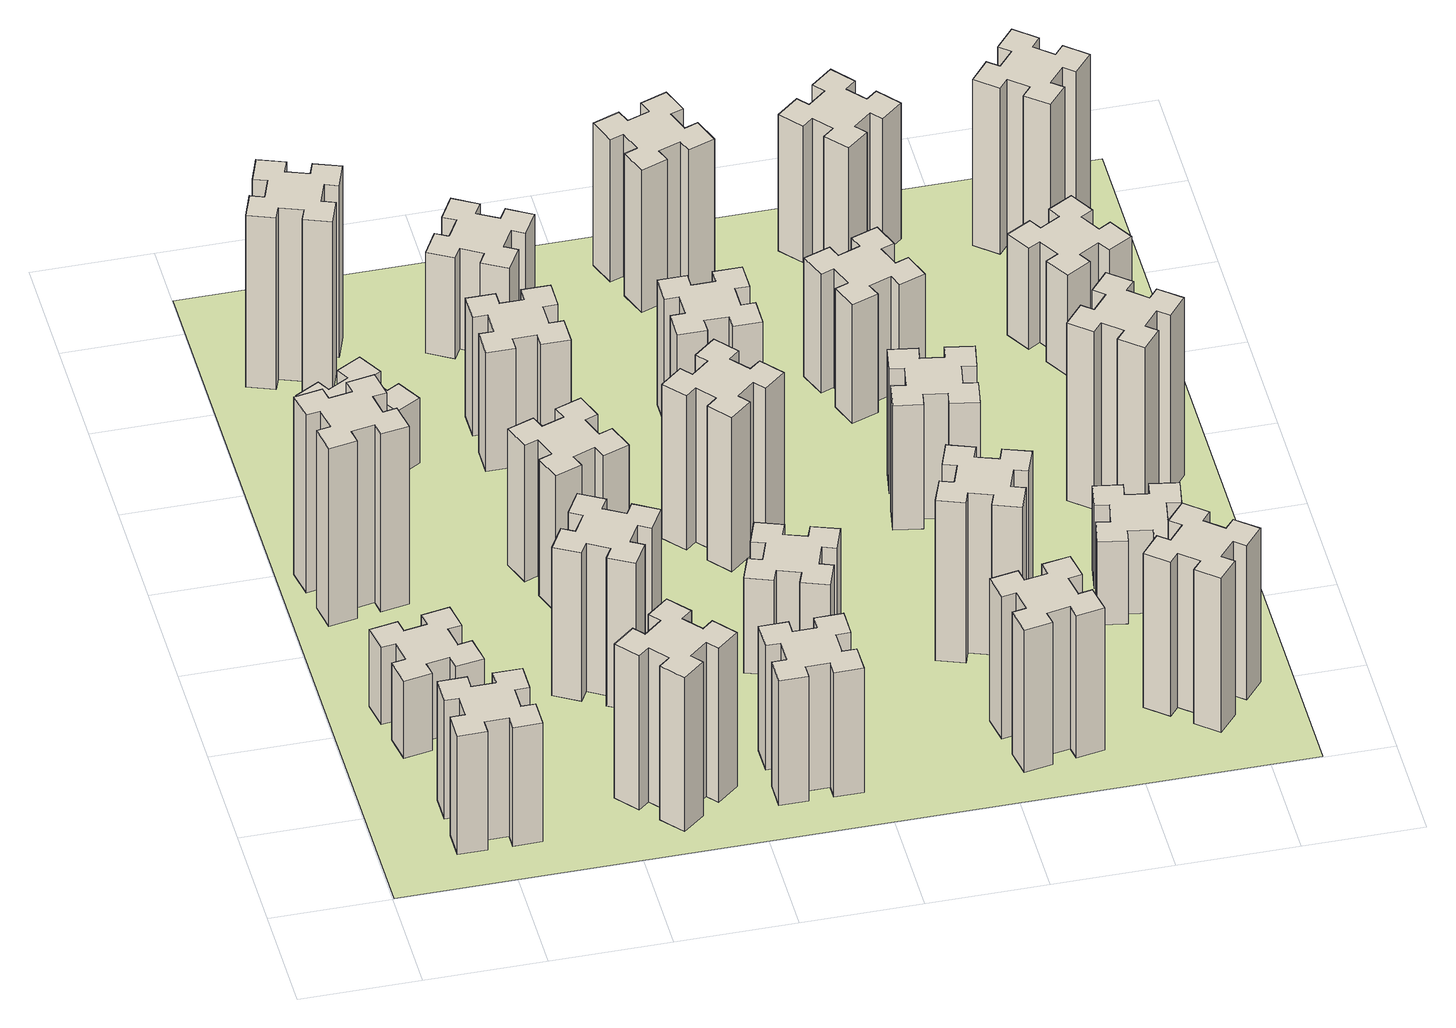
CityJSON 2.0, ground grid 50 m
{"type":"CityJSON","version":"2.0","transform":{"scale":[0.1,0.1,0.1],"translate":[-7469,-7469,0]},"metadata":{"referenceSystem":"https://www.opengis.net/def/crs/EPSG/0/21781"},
"CityObjects":{
"building1":{"type":"Building","attributes":{"class":"1000","function":"1000","usage":"1000","yearOfConstruction":2016,"roofType":"1000","measuredHeight":60,"storeysAboveGround":30,"storeysBelowGround":0},"geometry":[{"type":"Solid","lod":"1","boundaries":[[[[0,1,2,3,4,5,6,7,8,9,10,11,12,13,14,15,16,17,18,19]],[[17,16,20,21]],[[16,15,22,20]],[[15,14,23,22]],[[14,13,24,23]],[[13,12,25,24]],[[12,11,26,25]],[[11,10,27,26]],[[10,9,28,27]],[[9,8,29,28]],[[8,7,30,29]],[[7,6,31,30]],[[6,5,32,31]],[[5,4,33,32]],[[4,3,34,33]],[[3,2,35,34]],[[2,1,36,35]],[[1,0,37,36]],[[0,19,38,37]],[[19,18,39,38]],[[18,17,21,39]],[[24,25,26,27,28,29,30,31,32,33,34,35,36,37,38,39,21,20,22,23]]]]}]},
"building2":{"type":"Building","attributes":{"class":"1000","function":"1000","usage":"1000","yearOfConstruction":2016,"roofType":"1000","measuredHeight":39,"storeysAboveGround":30,"storeysBelowGround":0},"geometry":[{"type":"Solid","lod":"1","boundaries":[[[[40,41,42,43,44,45,46,47,48,49,50,51,52,53,54,55,56,57,58,59]],[[57,56,60,61]],[[56,55,62,60]],[[55,54,63,62]],[[54,53,64,63]],[[53,52,65,64]],[[52,51,66,65]],[[51,50,67,66]],[[50,49,68,67]],[[49,48,69,68]],[[48,47,70,69]],[[47,46,71,70]],[[46,45,72,71]],[[45,44,73,72]],[[44,43,74,73]],[[43,42,75,74]],[[42,41,76,75]],[[41,40,77,76]],[[40,59,78,77]],[[59,58,79,78]],[[58,57,61,79]],[[64,65,66,67,68,69,70,71,72,73,74,75,76,77,78,79,61,60,62,63]]]]}]},
"building3":{"type":"Building","attributes":{"class":"1000","function":"1000","usage":"1000","yearOfConstruction":2016,"roofType":"1000","measuredHeight":90,"storeysAboveGround":30,"storeysBelowGround":0},"geometry":[{"type":"Solid","lod":"1","boundaries":[[[[80,81,82,83,84,85,86,87,88,89,90,91,92,93,94,95,96,97,98,99]],[[97,96,100,101]],[[96,95,102,100]],[[95,94,103,102]],[[94,93,104,103]],[[93,92,105,104]],[[92,91,106,105]],[[91,90,107,106]],[[90,89,108,107]],[[89,88,109,108]],[[88,87,110,109]],[[87,86,111,110]],[[86,85,112,111]],[[85,84,113,112]],[[84,83,114,113]],[[83,82,115,114]],[[82,81,116,115]],[[81,80,117,116]],[[80,99,118,117]],[[99,98,119,118]],[[98,97,101,119]],[[104,105,106,107,108,109,110,111,112,113,114,115,116,117,118,119,101,100,102,103]]]]}]},
"building4":{"type":"Building","attributes":{"class":"1000","function":"1000","usage":"1000","yearOfConstruction":2016,"roofType":"1000","measuredHeight":33,"storeysAboveGround":30,"storeysBelowGround":0},"geometry":[{"type":"Solid","lod":"1","boundaries":[[[[120,121,122,123,124,125,126,127,128,129,130,131,132,133,134,135,136,137,138,139]],[[137,136,140,141]],[[136,135,142,140]],[[135,134,143,142]],[[134,133,144,143]],[[133,132,145,144]],[[132,131,146,145]],[[131,130,147,146]],[[130,129,148,147]],[[129,128,149,148]],[[128,127,150,149]],[[127,126,151,150]],[[126,125,152,151]],[[125,124,153,152]],[[124,123,154,153]],[[123,122,155,154]],[[122,121,156,155]],[[121,120,157,156]],[[120,139,158,157]],[[139,138,159,158]],[[138,137,141,159]],[[144,145,146,147,148,149,150,151,152,153,154,155,156,157,158,159,141,140,142,143]]]]}]},
"building5":{"type":"Building","attributes":{"class":"1000","function":"1000","usage":"1000","yearOfConstruction":2016,"roofType":"1000","measuredHeight":78,"storeysAboveGround":30,"storeysBelowGround":0},"geometry":[{"type":"Solid","lod":"1","boundaries":[[[[160,161,162,163,164,165,166,167,168,169,170,171,172,173,174,175,176,177,178,179]],[[177,176,180,181]],[[176,175,182,180]],[[175,174,183,182]],[[174,173,184,183]],[[173,172,185,184]],[[172,171,186,185]],[[171,170,187,186]],[[170,169,188,187]],[[169,168,189,188]],[[168,167,190,189]],[[167,166,191,190]],[[166,165,192,191]],[[165,164,193,192]],[[164,163,194,193]],[[163,162,195,194]],[[162,161,196,195]],[[161,160,197,196]],[[160,179,198,197]],[[179,178,199,198]],[[178,177,181,199]],[[184,185,186,187,188,189,190,191,192,193,194,195,196,197,198,199,181,180,182,183]]]]}]},
"building6":{"type":"Building","attributes":{"class":"1000","function":"1000","usage":"1000","yearOfConstruction":2016,"roofType":"1000","measuredHeight":87,"storeysAboveGround":30,"storeysBelowGround":0},"geometry":[{"type":"Solid","lod":"1","boundaries":[[[[200,201,202,203,204,205,206,207,208,209,210,211,212,213,214,215,216,217,218,219]],[[217,216,220,221]],[[216,215,222,220]],[[215,214,223,222]],[[214,213,224,223]],[[213,212,225,224]],[[212,211,226,225]],[[211,210,227,226]],[[210,209,228,227]],[[209,208,229,228]],[[208,207,230,229]],[[207,206,231,230]],[[206,205,232,231]],[[205,204,233,232]],[[204,203,234,233]],[[203,202,235,234]],[[202,201,236,235]],[[201,200,237,236]],[[200,219,238,237]],[[219,218,239,238]],[[218,217,221,239]],[[224,225,226,227,228,229,230,231,232,233,234,235,236,237,238,239,221,220,222,223]]]]}]},
"building7":{"type":"Building","attributes":{"class":"1000","function":"1000","usage":"1000","yearOfConstruction":2016,"roofType":"1000","measuredHeight":75,"storeysAboveGround":30,"storeysBelowGround":0},"geometry":[{"type":"Solid","lod":"1","boundaries":[[[[240,241,242,243,244,245,246,247,248,249,250,251,252,253,254,255,256,257,258,259]],[[257,256,260,261]],[[256,255,262,260]],[[255,254,263,262]],[[254,253,264,263]],[[253,252,265,264]],[[252,251,266,265]],[[251,250,267,266]],[[250,249,268,267]],[[249,248,269,268]],[[248,247,270,269]],[[247,246,271,270]],[[246,245,272,271]],[[245,244,273,272]],[[244,243,274,273]],[[243,242,275,274]],[[242,241,276,275]],[[241,240,277,276]],[[240,259,278,277]],[[259,258,279,278]],[[258,257,261,279]],[[264,265,266,267,268,269,270,271,272,273,274,275,276,277,278,279,261,260,262,263]]]]}]},
"building8":{"type":"Building","attributes":{"class":"1000","function":"1000","usage":"1000","yearOfConstruction":2016,"roofType":"1000","measuredHeight":69,"storeysAboveGround":30,"storeysBelowGround":0},"geometry":[{"type":"Solid","lod":"1","boundaries":[[[[280,281,282,283,284,285,286,287,288,289,290,291,292,293,294,295,296,297,298,299]],[[297,296,300,301]],[[296,295,302,300]],[[295,294,303,302]],[[294,293,304,303]],[[293,292,305,304]],[[292,291,306,305]],[[291,290,307,306]],[[290,289,308,307]],[[289,288,309,308]],[[288,287,310,309]],[[287,286,311,310]],[[286,285,312,311]],[[285,284,313,312]],[[284,283,314,313]],[[283,282,315,314]],[[282,281,316,315]],[[281,280,317,316]],[[280,299,318,317]],[[299,298,319,318]],[[298,297,301,319]],[[304,305,306,307,308,309,310,311,312,313,314,315,316,317,318,319,301,300,302,303]]]]}]},
"building9":{"type":"Building","attributes":{"class":"1000","function":"1000","usage":"1000","yearOfConstruction":2016,"roofType":"1000","measuredHeight":63,"storeysAboveGround":30,"storeysBelowGround":0},"geometry":[{"type":"Solid","lod":"1","boundaries":[[[[320,321,322,323,324,325,326,327,328,329,330,331,332,333,334,335,336,337,338,339]],[[337,336,340,341]],[[336,335,342,340]],[[335,334,343,342]],[[334,333,344,343]],[[333,332,345,344]],[[332,331,346,345]],[[331,330,347,346]],[[330,329,348,347]],[[329,328,349,348]],[[328,327,350,349]],[[327,326,351,350]],[[326,325,352,351]],[[325,324,353,352]],[[324,323,354,353]],[[323,322,355,354]],[[322,321,356,355]],[[321,320,357,356]],[[320,339,358,357]],[[339,338,359,358]],[[338,337,341,359]],[[344,345,346,347,348,349,350,351,352,353,354,355,356,357,358,359,341,340,342,343]]]]}]},
"building10":{"type":"Building","attributes":{"class":"1000","function":"1000","usage":"1000","yearOfConstruction":2016,"roofType":"1000","measuredHeight":60,"storeysAboveGround":30,"storeysBelowGround":0},"geometry":[{"type":"Solid","lod":"1","boundaries":[[[[360,361,362,363,364,365,366,367,368,369,370,371,372,373,374,375,376,377,378,379]],[[377,376,380,381]],[[376,375,382,380]],[[375,374,383,382]],[[374,373,384,383]],[[373,372,385,384]],[[372,371,386,385]],[[371,370,387,386]],[[370,369,388,387]],[[369,368,389,388]],[[368,367,390,389]],[[367,366,391,390]],[[366,365,392,391]],[[365,364,393,392]],[[364,363,394,393]],[[363,362,395,394]],[[362,361,396,395]],[[361,360,397,396]],[[360,379,398,397]],[[379,378,399,398]],[[378,377,381,399]],[[384,385,386,387,388,389,390,391,392,393,394,395,396,397,398,399,381,380,382,383]]]]}]},
"building11":{"type":"Building","attributes":{"class":"1000","function":"1000","usage":"1000","yearOfConstruction":2016,"roofType":"1000","measuredHeight":51,"storeysAboveGround":30,"storeysBelowGround":0},"geometry":[{"type":"Solid","lod":"1","boundaries":[[[[400,401,402,403,404,405,406,407,408,409,410,411,412,413,414,415,416,417,418,419]],[[417,416,420,421]],[[416,415,422,420]],[[415,414,423,422]],[[414,413,424,423]],[[413,412,425,424]],[[412,411,426,425]],[[411,410,427,426]],[[410,409,428,427]],[[409,408,429,428]],[[408,407,430,429]],[[407,406,431,430]],[[406,405,432,431]],[[405,404,433,432]],[[404,403,434,433]],[[403,402,435,434]],[[402,401,436,435]],[[401,400,437,436]],[[400,419,438,437]],[[419,418,439,438]],[[418,417,421,439]],[[424,425,426,427,428,429,430,431,432,433,434,435,436,437,438,439,421,420,422,423]]]]}]},
"building12":{"type":"Building","attributes":{"class":"1000","function":"1000","usage":"1000","yearOfConstruction":2016,"roofType":"1000","measuredHeight":48,"storeysAboveGround":30,"storeysBelowGround":0},"geometry":[{"type":"Solid","lod":"1","boundaries":[[[[440,441,442,443,444,445,446,447,448,449,450,451,452,453,454,455,456,457,458,459]],[[457,456,460,461]],[[456,455,462,460]],[[455,454,463,462]],[[454,453,464,463]],[[453,452,465,464]],[[452,451,466,465]],[[451,450,467,466]],[[450,449,468,467]],[[449,448,469,468]],[[448,447,470,469]],[[447,446,471,470]],[[446,445,472,471]],[[445,444,473,472]],[[444,443,474,473]],[[443,442,475,474]],[[442,441,476,475]],[[441,440,477,476]],[[440,459,478,477]],[[459,458,479,478]],[[458,457,461,479]],[[464,465,466,467,468,469,470,471,472,473,474,475,476,477,478,479,461,460,462,463]]]]}]},
"building13":{"type":"Building","attributes":{"class":"1000","function":"1000","usage":"1000","yearOfConstruction":2016,"roofType":"1000","measuredHeight":78,"storeysAboveGround":30,"storeysBelowGround":0},"geometry":[{"type":"Solid","lod":"1","boundaries":[[[[480,481,482,483,484,485,486,487,488,489,490,491,492,493,494,495,496,497,498,499]],[[497,496,500,501]],[[496,495,502,500]],[[495,494,503,502]],[[494,493,504,503]],[[493,492,505,504]],[[492,491,506,505]],[[491,490,507,506]],[[490,489,508,507]],[[489,488,509,508]],[[488,487,510,509]],[[487,486,511,510]],[[486,485,512,511]],[[485,484,513,512]],[[484,483,514,513]],[[483,482,515,514]],[[482,481,516,515]],[[481,480,517,516]],[[480,499,518,517]],[[499,498,519,518]],[[498,497,501,519]],[[504,505,506,507,508,509,510,511,512,513,514,515,516,517,518,519,501,500,502,503]]]]}]},
"building14":{"type":"Building","attributes":{"class":"1000","function":"1000","usage":"1000","yearOfConstruction":2016,"roofType":"1000","measuredHeight":63,"storeysAboveGround":30,"storeysBelowGround":0},"geometry":[{"type":"Solid","lod":"1","boundaries":[[[[520,521,522,523,524,525,526,527,528,529,530,531,532,533,534,535,536,537,538,539]],[[537,536,540,541]],[[536,535,542,540]],[[535,534,543,542]],[[534,533,544,543]],[[533,532,545,544]],[[532,531,546,545]],[[531,530,547,546]],[[530,529,548,547]],[[529,528,549,548]],[[528,527,550,549]],[[527,526,551,550]],[[526,525,552,551]],[[525,524,553,552]],[[524,523,554,553]],[[523,522,555,554]],[[522,521,556,555]],[[521,520,557,556]],[[520,539,558,557]],[[539,538,559,558]],[[538,537,541,559]],[[544,545,546,547,548,549,550,551,552,553,554,555,556,557,558,559,541,540,542,543]]]]}]},
"building15":{"type":"Building","attributes":{"class":"1000","function":"1000","usage":"1000","yearOfConstruction":2016,"roofType":"1000","measuredHeight":72,"storeysAboveGround":30,"storeysBelowGround":0},"geometry":[{"type":"Solid","lod":"1","boundaries":[[[[560,561,562,563,564,565,566,567,568,569,570,571,572,573,574,575,576,577,578,579]],[[577,576,580,581]],[[576,575,582,580]],[[575,574,583,582]],[[574,573,584,583]],[[573,572,585,584]],[[572,571,586,585]],[[571,570,587,586]],[[570,569,588,587]],[[569,568,589,588]],[[568,567,590,589]],[[567,566,591,590]],[[566,565,592,591]],[[565,564,593,592]],[[564,563,594,593]],[[563,562,595,594]],[[562,561,596,595]],[[561,560,597,596]],[[560,579,598,597]],[[579,578,599,598]],[[578,577,581,599]],[[584,585,586,587,588,589,590,591,592,593,594,595,596,597,598,599,581,580,582,583]]]]}]},
"building16":{"type":"Building","attributes":{"class":"1000","function":"1000","usage":"1000","yearOfConstruction":2016,"roofType":"1000","measuredHeight":72,"storeysAboveGround":30,"storeysBelowGround":0},"geometry":[{"type":"Solid","lod":"1","boundaries":[[[[600,601,602,603,604,605,606,607,608,609,610,611,612,613,614,615,616,617,618,619]],[[617,616,620,621]],[[616,615,622,620]],[[615,614,623,622]],[[614,613,624,623]],[[613,612,625,624]],[[612,611,626,625]],[[611,610,627,626]],[[610,609,628,627]],[[609,608,629,628]],[[608,607,630,629]],[[607,606,631,630]],[[606,605,632,631]],[[605,604,633,632]],[[604,603,634,633]],[[603,602,635,634]],[[602,601,636,635]],[[601,600,637,636]],[[600,619,638,637]],[[619,618,639,638]],[[618,617,621,639]],[[624,625,626,627,628,629,630,631,632,633,634,635,636,637,638,639,621,620,622,623]]]]}]},
"building17":{"type":"Building","attributes":{"class":"1000","function":"1000","usage":"1000","yearOfConstruction":2016,"roofType":"1000","measuredHeight":81,"storeysAboveGround":30,"storeysBelowGround":0},"geometry":[{"type":"Solid","lod":"1","boundaries":[[[[640,641,642,643,644,645,646,647,648,649,650,651,652,653,654,655,656,657,658,659]],[[657,656,660,661]],[[656,655,662,660]],[[655,654,663,662]],[[654,653,664,663]],[[653,652,665,664]],[[652,651,666,665]],[[651,650,667,666]],[[650,649,668,667]],[[649,648,669,668]],[[648,647,670,669]],[[647,646,671,670]],[[646,645,672,671]],[[645,644,673,672]],[[644,643,674,673]],[[643,642,675,674]],[[642,641,676,675]],[[641,640,677,676]],[[640,659,678,677]],[[659,658,679,678]],[[658,657,661,679]],[[664,665,666,667,668,669,670,671,672,673,674,675,676,677,678,679,661,660,662,663]]]]}]},
"building18":{"type":"Building","attributes":{"class":"1000","function":"1000","usage":"1000","yearOfConstruction":2016,"roofType":"1000","measuredHeight":63,"storeysAboveGround":30,"storeysBelowGround":0},"geometry":[{"type":"Solid","lod":"1","boundaries":[[[[680,681,682,683,684,685,686,687,688,689,690,691,692,693,694,695,696,697,698,699]],[[697,696,700,701]],[[696,695,702,700]],[[695,694,703,702]],[[694,693,704,703]],[[693,692,705,704]],[[692,691,706,705]],[[691,690,707,706]],[[690,689,708,707]],[[689,688,709,708]],[[688,687,710,709]],[[687,686,711,710]],[[686,685,712,711]],[[685,684,713,712]],[[684,683,714,713]],[[683,682,715,714]],[[682,681,716,715]],[[681,680,717,716]],[[680,699,718,717]],[[699,698,719,718]],[[698,697,701,719]],[[704,705,706,707,708,709,710,711,712,713,714,715,716,717,718,719,701,700,702,703]]]]}]},
"building19":{"type":"Building","attributes":{"class":"1000","function":"1000","usage":"1000","yearOfConstruction":2016,"roofType":"1000","measuredHeight":60,"storeysAboveGround":30,"storeysBelowGround":0},"geometry":[{"type":"Solid","lod":"1","boundaries":[[[[720,721,722,723,724,725,726,727,728,729,730,731,732,733,734,735,736,737,738,739]],[[737,736,740,741]],[[736,735,742,740]],[[735,734,743,742]],[[734,733,744,743]],[[733,732,745,744]],[[732,731,746,745]],[[731,730,747,746]],[[730,729,748,747]],[[729,728,749,748]],[[728,727,750,749]],[[727,726,751,750]],[[726,725,752,751]],[[725,724,753,752]],[[724,723,754,753]],[[723,722,755,754]],[[722,721,756,755]],[[721,720,757,756]],[[720,739,758,757]],[[739,738,759,758]],[[738,737,741,759]],[[744,745,746,747,748,749,750,751,752,753,754,755,756,757,758,759,741,740,742,743]]]]}]},
"building20":{"type":"Building","attributes":{"class":"1000","function":"1000","usage":"1000","yearOfConstruction":2016,"roofType":"1000","measuredHeight":78,"storeysAboveGround":30,"storeysBelowGround":0},"geometry":[{"type":"Solid","lod":"1","boundaries":[[[[760,761,762,763,764,765,766,767,768,769,770,771,772,773,774,775,776,777,778,779]],[[777,776,780,781]],[[776,775,782,780]],[[775,774,783,782]],[[774,773,784,783]],[[773,772,785,784]],[[772,771,786,785]],[[771,770,787,786]],[[770,769,788,787]],[[769,768,789,788]],[[768,767,790,789]],[[767,766,791,790]],[[766,765,792,791]],[[765,764,793,792]],[[764,763,794,793]],[[763,762,795,794]],[[762,761,796,795]],[[761,760,797,796]],[[760,779,798,797]],[[779,778,799,798]],[[778,777,781,799]],[[784,785,786,787,788,789,790,791,792,793,794,795,796,797,798,799,781,780,782,783]]]]}]},
"building21":{"type":"Building","attributes":{"class":"1000","function":"1000","usage":"1000","yearOfConstruction":2016,"roofType":"1000","measuredHeight":42,"storeysAboveGround":30,"storeysBelowGround":0},"geometry":[{"type":"Solid","lod":"1","boundaries":[[[[800,801,802,803,804,805,806,807,808,809,810,811,812,813,814,815,816,817,818,819]],[[817,816,820,821]],[[816,815,822,820]],[[815,814,823,822]],[[814,813,824,823]],[[813,812,825,824]],[[812,811,826,825]],[[811,810,827,826]],[[810,809,828,827]],[[809,808,829,828]],[[808,807,830,829]],[[807,806,831,830]],[[806,805,832,831]],[[805,804,833,832]],[[804,803,834,833]],[[803,802,835,834]],[[802,801,836,835]],[[801,800,837,836]],[[800,819,838,837]],[[819,818,839,838]],[[818,817,821,839]],[[824,825,826,827,828,829,830,831,832,833,834,835,836,837,838,839,821,820,822,823]]]]}]},
"building22":{"type":"Building","attributes":{"class":"1000","function":"1000","usage":"1000","yearOfConstruction":2016,"roofType":"1000","measuredHeight":69,"storeysAboveGround":30,"storeysBelowGround":0},"geometry":[{"type":"Solid","lod":"1","boundaries":[[[[840,841,842,843,844,845,846,847,848,849,850,851,852,853,854,855,856,857,858,859]],[[857,856,860,861]],[[856,855,862,860]],[[855,854,863,862]],[[854,853,864,863]],[[853,852,865,864]],[[852,851,866,865]],[[851,850,867,866]],[[850,849,868,867]],[[849,848,869,868]],[[848,847,870,869]],[[847,846,871,870]],[[846,845,872,871]],[[845,844,873,872]],[[844,843,874,873]],[[843,842,875,874]],[[842,841,876,875]],[[841,840,877,876]],[[840,859,878,877]],[[859,858,879,878]],[[858,857,861,879]],[[864,865,866,867,868,869,870,871,872,873,874,875,876,877,878,879,861,860,862,863]]]]}]},
"building23":{"type":"Building","attributes":{"class":"1000","function":"1000","usage":"1000","yearOfConstruction":2016,"roofType":"1000","measuredHeight":90,"storeysAboveGround":30,"storeysBelowGround":0},"geometry":[{"type":"Solid","lod":"1","boundaries":[[[[880,881,882,883,884,885,886,887,888,889,890,891,892,893,894,895,896,897,898,899]],[[897,896,900,901]],[[896,895,902,900]],[[895,894,903,902]],[[894,893,904,903]],[[893,892,905,904]],[[892,891,906,905]],[[891,890,907,906]],[[890,889,908,907]],[[889,888,909,908]],[[888,887,910,909]],[[887,886,911,910]],[[886,885,912,911]],[[885,884,913,912]],[[884,883,914,913]],[[883,882,915,914]],[[882,881,916,915]],[[881,880,917,916]],[[880,899,918,917]],[[899,898,919,918]],[[898,897,901,919]],[[904,905,906,907,908,909,910,911,912,913,914,915,916,917,918,919,901,900,902,903]]]]}]},
"building24":{"type":"Building","attributes":{"class":"1000","function":"1000","usage":"1000","yearOfConstruction":2016,"roofType":"1000","measuredHeight":51,"storeysAboveGround":30,"storeysBelowGround":0},"geometry":[{"type":"Solid","lod":"1","boundaries":[[[[920,921,922,923,924,925,926,927,928,929,930,931,932,933,934,935,936,937,938,939]],[[937,936,940,941]],[[936,935,942,940]],[[935,934,943,942]],[[934,933,944,943]],[[933,932,945,944]],[[932,931,946,945]],[[931,930,947,946]],[[930,929,948,947]],[[929,928,949,948]],[[928,927,950,949]],[[927,926,951,950]],[[926,925,952,951]],[[925,924,953,952]],[[924,923,954,953]],[[923,922,955,954]],[[922,921,956,955]],[[921,920,957,956]],[[920,939,958,957]],[[939,938,959,958]],[[938,937,941,959]],[[944,945,946,947,948,949,950,951,952,953,954,955,956,957,958,959,941,940,942,943]]]]}]},
"building25":{"type":"Building","attributes":{"class":"1000","function":"1000","usage":"1000","yearOfConstruction":2016,"roofType":"1000","measuredHeight":84,"storeysAboveGround":30,"storeysBelowGround":0},"geometry":[{"type":"Solid","lod":"1","boundaries":[[[[960,961,962,963,964,965,966,967,968,969,970,971,972,973,974,975,976,977,978,979]],[[977,976,980,981]],[[976,975,982,980]],[[975,974,983,982]],[[974,973,984,983]],[[973,972,985,984]],[[972,971,986,985]],[[971,970,987,986]],[[970,969,988,987]],[[969,968,989,988]],[[968,967,990,989]],[[967,966,991,990]],[[966,965,992,991]],[[965,964,993,992]],[[964,963,994,993]],[[963,962,995,994]],[[962,961,996,995]],[[961,960,997,996]],[[960,979,998,997]],[[979,978,999,998]],[[978,977,981,999]],[[984,985,986,987,988,989,990,991,992,993,994,995,996,997,998,999,981,980,982,983]]]]}]},
"landuse1":{"type":"LandUse","attributes":{"name":"plot1","function":"1010"},"geometry":[{"type":"MultiSurface","lod":"1","boundaries":[[[1000,1001,1002,1003]]]}]}
},
"vertices":[
[585,325,0],[585,425,0],[645,425,0],[645,545,0],[525,545,0],[525,485,0],[425,485,0],[425,545,0],[305,545,0],[305,425,0],[365,425,0],[365,325,0],[305,325,0],[305,205,0],[425,205,0],[425,265,0],[525,265,0],[525,205,0],[645,205,0],[645,325,0],[525,265,600],[525,205,600],[425,265,600],[425,205,600],[305,205,600],[305,325,600],[365,325,600],[365,425,600],[305,425,600],[305,545,600],[425,545,600],[425,485,600],[525,485,600],[525,545,600],[645,545,600],[645,425,600],[585,425,600],[585,325,600],[645,325,600],[645,205,600],
[405,1132,0],[307,1115,0],[297,1174,0],[178,1153,0],[199,1035,0],[258,1045,0],[276,947,0],[217,937,0],[237,818,0],[356,839,0],[345,898,0],[444,916,0],[454,857,0],[572,877,0],[551,996,0],[492,985,0],[475,1084,0],[534,1094,0],[513,1212,0],[395,1191,0],[475,1084,390],[534,1094,390],[492,985,390],[551,996,390],[572,877,390],[454,857,390],[444,916,390],[345,898,390],[356,839,390],[237,818,390],[217,937,390],[276,947,390],[258,1045,390],[199,1035,390],[178,1153,390],[297,1174,390],[307,1115,390],[405,1132,390],[395,1191,390],[513,1212,390],
[305,1972,0],[207,1955,0],[197,2014,0],[78,1993,0],[99,1875,0],[158,1885,0],[176,1787,0],[117,1777,0],[137,1658,0],[256,1679,0],[245,1738,0],[344,1756,0],[354,1697,0],[472,1717,0],[451,1836,0],[392,1825,0],[375,1924,0],[434,1934,0],[413,2052,0],[295,2031,0],[375,1924,900],[434,1934,900],[392,1825,900],[451,1836,900],[472,1717,900],[354,1697,900],[344,1756,900],[245,1738,900],[256,1679,900],[137,1658,900],[117,1777,900],[176,1787,900],[158,1885,900],[99,1875,900],[78,1993,900],[197,2014,900],[207,1955,900],[305,1972,900],[295,2031,900],[413,2052,900],
[487,2475,0],[574,2525,0],[604,2473,0],[708,2533,0],[648,2637,0],[596,2607,0],[546,2694,0],[598,2724,0],[538,2828,0],[434,2768,0],[464,2716,0],[377,2666,0],[347,2718,0],[243,2658,0],[303,2554,0],[355,2584,0],[405,2497,0],[353,2467,0],[413,2363,0],[517,2423,0],[405,2497,330],[353,2467,330],[355,2584,330],[303,2554,330],[243,2658,330],[347,2718,330],[377,2666,330],[464,2716,330],[434,2768,330],[538,2828,330],[598,2724,330],[546,2694,330],[596,2607,330],[648,2637,330],[708,2533,330],[604,2473,330],[574,2525,330],[487,2475,330],[517,2423,330],[413,2363,330],
[1332,408,0],[1267,484,0],[1313,523,0],[1236,615,0],[1144,538,0],[1183,492,0],[1106,427,0],[1068,473,0],[976,396,0],[1053,304,0],[1099,343,0],[1163,266,0],[1117,228,0],[1194,136,0],[1286,213,0],[1248,259,0],[1324,323,0],[1363,277,0],[1455,354,0],[1378,446,0],[1324,323,780],[1363,277,780],[1248,259,780],[1286,213,780],[1194,136,780],[1117,228,780],[1163,266,780],[1099,343,780],[1053,304,780],[976,396,780],[1068,473,780],[1106,427,780],[1183,492,780],[1144,538,780],[1236,615,780],[1313,523,780],[1267,484,780],[1332,408,780],[1378,446,780],[1455,354,780],
[462,3151,0],[496,3245,0],[552,3224,0],[593,3337,0],[480,3378,0],[460,3322,0],[366,3356,0],[387,3412,0],[274,3453,0],[233,3340,0],[289,3320,0],[255,3226,0],[199,3247,0],[157,3134,0],[270,3093,0],[291,3149,0],[385,3115,0],[364,3059,0],[477,3017,0],[518,3130,0],[385,3115,870],[364,3059,870],[291,3149,870],[270,3093,870],[157,3134,870],[199,3247,870],[255,3226,870],[289,3320,870],[233,3340,870],[274,3453,870],[387,3412,870],[366,3356,870],[460,3322,870],[480,3378,870],[593,3337,870],[552,3224,870],[496,3245,870],[462,3151,870],[518,3130,870],[477,3017,870],
[1186,1017,0],[1236,1104,0],[1288,1074,0],[1348,1178,0],[1244,1238,0],[1214,1186,0],[1127,1236,0],[1157,1288,0],[1053,1348,0],[993,1244,0],[1045,1214,0],[995,1127,0],[943,1157,0],[883,1053,0],[987,993,0],[1017,1045,0],[1104,995,0],[1074,943,0],[1178,883,0],[1238,987,0],[1104,995,750],[1074,943,750],[1017,1045,750],[987,993,750],[883,1053,750],[943,1157,750],[995,1127,750],[1045,1214,750],[993,1244,750],[1053,1348,750],[1157,1288,750],[1127,1236,750],[1214,1186,750],[1244,1238,750],[1348,1178,750],[1288,1074,750],[1236,1104,750],[1186,1017,750],[1238,987,750],[1178,883,750],
[1106,1635,0],[1200,1669,0],[1220,1613,0],[1333,1654,0],[1292,1767,0],[1236,1746,0],[1202,1840,0],[1258,1860,0],[1217,1973,0],[1104,1932,0],[1125,1876,0],[1031,1842,0],[1010,1898,0],[897,1857,0],[939,1744,0],[995,1765,0],[1029,1671,0],[973,1650,0],[1014,1537,0],[1127,1579,0],[1029,1671,690],[973,1650,690],[995,1765,690],[939,1744,690],[897,1857,690],[1010,1898,690],[1031,1842,690],[1125,1876,690],[1104,1932,690],[1217,1973,690],[1258,1860,690],[1202,1840,690],[1236,1746,690],[1292,1767,690],[1333,1654,690],[1220,1613,690],[1200,1669,690],[1106,1635,690],[1127,1579,690],[1014,1537,690],
[1865,325,0],[1865,425,0],[1925,425,0],[1925,545,0],[1805,545,0],[1805,485,0],[1705,485,0],[1705,545,0],[1585,545,0],[1585,425,0],[1645,425,0],[1645,325,0],[1585,325,0],[1585,205,0],[1705,205,0],[1705,265,0],[1805,265,0],[1805,205,0],[1925,205,0],[1925,325,0],[1805,265,630],[1805,205,630],[1705,265,630],[1705,205,630],[1585,205,630],[1585,325,630],[1645,325,630],[1645,425,630],[1585,425,630],[1585,545,630],[1705,545,630],[1705,485,630],[1805,485,630],[1805,545,630],[1925,545,630],[1925,425,630],[1865,425,630],[1865,325,630],[1925,325,630],[1925,205,630],
[1005,2645,0],[1005,2545,0],[945,2545,0],[945,2425,0],[1065,2425,0],[1065,2485,0],[1165,2485,0],[1165,2425,0],[1285,2425,0],[1285,2545,0],[1225,2545,0],[1225,2645,0],[1285,2645,0],[1285,2765,0],[1165,2765,0],[1165,2705,0],[1065,2705,0],[1065,2765,0],[945,2765,0],[945,2645,0],[1065,2705,600],[1065,2765,600],[1165,2705,600],[1165,2765,600],[1285,2765,600],[1285,2645,600],[1225,2645,600],[1225,2545,600],[1285,2545,600],[1285,2425,600],[1165,2425,600],[1165,2485,600],[1065,2485,600],[1065,2425,600],[945,2425,600],[945,2545,600],[1005,2545,600],[1005,2645,600],[945,2645,600],[945,2765,600],
[1214,3306,0],[1127,3356,0],[1157,3408,0],[1053,3468,0],[993,3364,0],[1045,3334,0],[995,3247,0],[943,3277,0],[883,3173,0],[987,3113,0],[1017,3165,0],[1104,3115,0],[1074,3063,0],[1178,3003,0],[1238,3107,0],[1186,3137,0],[1236,3224,0],[1288,3194,0],[1348,3298,0],[1244,3358,0],[1236,3224,510],[1288,3194,510],[1186,3137,510],[1238,3107,510],[1178,3003,510],[1074,3063,510],[1104,3115,510],[1017,3165,510],[987,3113,510],[883,3173,510],[943,3277,510],[995,3247,510],[1045,3334,510],[993,3364,510],[1053,3468,510],[1157,3408,510],[1127,3356,510],[1214,3306,510],[1244,3358,510],[1348,3298,510],
[1769,1200,0],[1735,1106,0],[1679,1127,0],[1637,1014,0],[1750,973,0],[1771,1029,0],[1865,995,0],[1844,939,0],[1957,897,0],[1998,1010,0],[1942,1031,0],[1976,1125,0],[2032,1104,0],[2073,1217,0],[1960,1258,0],[1940,1202,0],[1846,1236,0],[1867,1292,0],[1754,1333,0],[1713,1220,0],[1846,1236,480],[1867,1292,480],[1940,1202,480],[1960,1258,480],[2073,1217,480],[2032,1104,480],[1976,1125,480],[1942,1031,480],[1998,1010,480],[1957,897,480],[1844,939,480],[1865,995,480],[1771,1029,480],[1750,973,480],[1637,1014,480],[1679,1127,480],[1735,1106,480],[1769,1200,480],[1713,1220,480],[1754,1333,480],
[1723,1972,0],[1646,1907,0],[1608,1953,0],[1516,1876,0],[1593,1784,0],[1639,1823,0],[1703,1746,0],[1657,1708,0],[1734,1616,0],[1826,1693,0],[1788,1739,0],[1864,1803,0],[1903,1757,0],[1995,1834,0],[1918,1926,0],[1872,1888,0],[1807,1964,0],[1853,2003,0],[1776,2095,0],[1684,2018,0],[1807,1964,780],[1853,2003,780],[1872,1888,780],[1918,1926,780],[1995,1834,780],[1903,1757,780],[1864,1803,780],[1788,1739,780],[1826,1693,780],[1734,1616,780],[1657,1708,780],[1703,1746,780],[1639,1823,780],[1593,1784,780],[1516,1876,780],[1608,1953,780],[1646,1907,780],[1723,1972,780],[1684,2018,780],[1776,2095,780],
[1905,2605,0],[1805,2605,0],[1805,2665,0],[1685,2665,0],[1685,2545,0],[1745,2545,0],[1745,2445,0],[1685,2445,0],[1685,2325,0],[1805,2325,0],[1805,2385,0],[1905,2385,0],[1905,2325,0],[2025,2325,0],[2025,2445,0],[1965,2445,0],[1965,2545,0],[2025,2545,0],[2025,2665,0],[1905,2665,0],[1965,2545,630],[2025,2545,630],[1965,2445,630],[2025,2445,630],[2025,2325,630],[1905,2325,630],[1905,2385,630],[1805,2385,630],[1805,2325,630],[1685,2325,630],[1685,2445,630],[1745,2445,630],[1745,2545,630],[1685,2545,630],[1685,2665,630],[1805,2665,630],[1805,2605,630],[1905,2605,630],[1905,2665,630],[2025,2665,630],
[2812,345,0],[2795,444,0],[2854,454,0],[2833,572,0],[2715,551,0],[2725,492,0],[2627,475,0],[2617,534,0],[2498,513,0],[2519,395,0],[2578,405,0],[2596,307,0],[2537,297,0],[2557,178,0],[2676,199,0],[2665,258,0],[2764,276,0],[2774,217,0],[2892,237,0],[2871,356,0],[2764,276,720],[2774,217,720],[2665,258,720],[2676,199,720],[2557,178,720],[2537,297,720],[2596,307,720],[2578,405,720],[2519,395,720],[2498,513,720],[2617,534,720],[2627,475,720],[2725,492,720],[2715,551,720],[2833,572,720],[2854,454,720],[2795,444,720],[2812,345,720],[2871,356,720],[2892,237,720],
[1865,3556,0],[1771,3522,0],[1750,3578,0],[1637,3537,0],[1679,3424,0],[1735,3445,0],[1769,3351,0],[1713,3330,0],[1754,3217,0],[1867,3259,0],[1846,3315,0],[1940,3349,0],[1960,3293,0],[2073,3334,0],[2032,3447,0],[1976,3426,0],[1942,3520,0],[1998,3540,0],[1957,3653,0],[1844,3612,0],[1942,3520,720],[1998,3540,720],[1976,3426,720],[2032,3447,720],[2073,3334,720],[1960,3293,720],[1940,3349,720],[1846,3315,720],[1867,3259,720],[1754,3217,720],[1713,3330,720],[1769,3351,720],[1735,3445,720],[1679,3424,720],[1637,3537,720],[1750,3578,720],[1771,3522,720],[1865,3556,720],[1844,3612,720],[1957,3653,720],
[2680,1102,0],[2586,1136,0],[2607,1192,0],[2494,1233,0],[2453,1120,0],[2509,1100,0],[2475,1006,0],[2419,1027,0],[2377,914,0],[2490,873,0],[2511,929,0],[2605,895,0],[2584,839,0],[2697,797,0],[2738,910,0],[2682,931,0],[2716,1025,0],[2772,1004,0],[2813,1117,0],[2700,1158,0],[2716,1025,810],[2772,1004,810],[2682,931,810],[2738,910,810],[2697,797,810],[2584,839,810],[2605,895,810],[2511,929,810],[2490,873,810],[2377,914,810],[2419,1027,810],[2475,1006,810],[2509,1100,810],[2453,1120,810],[2494,1233,810],[2607,1192,810],[2586,1136,810],[2680,1102,810],[2700,1158,810],[2813,1117,810],
[2664,1955,0],[2565,1972,0],[2576,2031,0],[2457,2052,0],[2437,1934,0],[2496,1924,0],[2478,1825,0],[2419,1836,0],[2398,1717,0],[2517,1697,0],[2527,1756,0],[2625,1738,0],[2615,1679,0],[2733,1658,0],[2754,1777,0],[2695,1787,0],[2712,1885,0],[2771,1875,0],[2792,1993,0],[2674,2014,0],[2712,1885,630],[2771,1875,630],[2695,1787,630],[2754,1777,630],[2733,1658,630],[2615,1679,630],[2625,1738,630],[2527,1756,630],[2517,1697,630],[2398,1717,630],[2419,1836,630],[2478,1825,630],[2496,1924,630],[2437,1934,630],[2457,2052,630],[2576,2031,630],[2565,1972,630],[2664,1955,630],[2674,2014,630],[2792,1993,630],
[2616,2586,0],[2582,2680,0],[2638,2700,0],[2597,2813,0],[2484,2772,0],[2505,2716,0],[2411,2682,0],[2390,2738,0],[2277,2697,0],[2319,2584,0],[2375,2605,0],[2409,2511,0],[2353,2490,0],[2394,2377,0],[2507,2419,0],[2486,2475,0],[2580,2509,0],[2600,2453,0],[2713,2494,0],[2672,2607,0],[2580,2509,600],[2600,2453,600],[2486,2475,600],[2507,2419,600],[2394,2377,600],[2353,2490,600],[2409,2511,600],[2375,2605,600],[2319,2584,600],[2277,2697,600],[2390,2738,600],[2411,2682,600],[2505,2716,600],[2484,2772,600],[2597,2813,600],[2638,2700,600],[2582,2680,600],[2616,2586,600],[2672,2607,600],[2713,2494,600],
[3444,527,0],[3368,592,0],[3406,638,0],[3314,715,0],[3237,623,0],[3283,584,0],[3219,508,0],[3173,546,0],[3096,454,0],[3188,377,0],[3226,423,0],[3303,359,0],[3264,313,0],[3356,236,0],[3433,328,0],[3387,366,0],[3452,443,0],[3498,404,0],[3575,496,0],[3483,573,0],[3452,443,780],[3498,404,780],[3387,366,780],[3433,328,780],[3356,236,780],[3264,313,780],[3303,359,780],[3226,423,780],[3188,377,780],[3096,454,780],[3173,546,780],[3219,508,780],[3283,584,780],[3237,623,780],[3314,715,780],[3406,638,780],[3368,592,780],[3444,527,780],[3483,573,780],[3575,496,780],
[3167,1016,0],[3265,998,0],[3255,939,0],[3373,918,0],[3394,1037,0],[3335,1047,0],[3352,1145,0],[3411,1135,0],[3432,1253,0],[3314,1274,0],[3304,1215,0],[3205,1232,0],[3216,1291,0],[3097,1312,0],[3077,1194,0],[3136,1184,0],[3118,1085,0],[3059,1096,0],[3038,977,0],[3157,957,0],[3118,1085,420],[3059,1096,420],[3136,1184,420],[3077,1194,420],[3097,1312,420],[3216,1291,420],[3205,1232,420],[3304,1215,420],[3314,1274,420],[3432,1253,420],[3411,1135,420],[3352,1145,420],[3335,1047,420],[3394,1037,420],[3373,918,420],[3255,939,420],[3265,998,420],[3167,1016,420],[3157,957,420],[3038,977,420],
[2628,3319,0],[2704,3383,0],[2743,3337,0],[2835,3414,0],[2758,3506,0],[2712,3468,0],[2647,3544,0],[2693,3583,0],[2616,3675,0],[2524,3598,0],[2563,3552,0],[2486,3487,0],[2448,3533,0],[2356,3456,0],[2433,3364,0],[2479,3403,0],[2543,3326,0],[2497,3288,0],[2574,3196,0],[2666,3273,0],[2543,3326,690],[2497,3288,690],[2479,3403,690],[2433,3364,690],[2356,3456,690],[2448,3533,690],[2486,3487,690],[2563,3552,690],[2524,3598,690],[2616,3675,690],[2693,3583,690],[2647,3544,690],[2712,3468,690],[2758,3506,690],[2835,3414,690],[2743,3337,690],[2704,3383,690],[2628,3319,690],[2666,3273,690],[2574,3196,690],
[3226,1703,0],[3303,1639,0],[3264,1593,0],[3356,1516,0],[3433,1608,0],[3387,1646,0],[3452,1723,0],[3498,1684,0],[3575,1776,0],[3483,1853,0],[3444,1807,0],[3368,1872,0],[3406,1918,0],[3314,1995,0],[3237,1903,0],[3283,1864,0],[3219,1788,0],[3173,1826,0],[3096,1734,0],[3188,1657,0],[3219,1788,900],[3173,1826,900],[3283,1864,900],[3237,1903,900],[3314,1995,900],[3406,1918,900],[3368,1872,900],[3444,1807,900],[3483,1853,900],[3575,1776,900],[3498,1684,900],[3452,1723,900],[3387,1646,900],[3433,1608,900],[3356,1516,900],[3264,1593,900],[3303,1639,900],[3226,1703,900],[3188,1657,900],[3096,1734,900],
[3456,2707,0],[3406,2794,0],[3458,2824,0],[3398,2928,0],[3294,2868,0],[3324,2816,0],[3237,2766,0],[3207,2818,0],[3103,2758,0],[3163,2654,0],[3215,2684,0],[3265,2597,0],[3213,2567,0],[3273,2463,0],[3377,2523,0],[3347,2575,0],[3434,2625,0],[3464,2573,0],[3568,2633,0],[3508,2737,0],[3434,2625,510],[3464,2573,510],[3347,2575,510],[3377,2523,510],[3273,2463,510],[3213,2567,510],[3265,2597,510],[3215,2684,510],[3163,2654,510],[3103,2758,510],[3207,2818,510],[3237,2766,510],[3324,2816,510],[3294,2868,510],[3398,2928,510],[3458,2824,510],[3406,2794,510],[3456,2707,510],[3508,2737,510],[3568,2633,510],
[3387,3226,0],[3452,3303,0],[3498,3264,0],[3575,3356,0],[3483,3433,0],[3444,3387,0],[3368,3452,0],[3406,3498,0],[3314,3575,0],[3237,3483,0],[3283,3444,0],[3219,3368,0],[3173,3406,0],[3096,3314,0],[3188,3237,0],[3226,3283,0],[3303,3219,0],[3264,3173,0],[3356,3096,0],[3433,3188,0],[3303,3219,840],[3264,3173,840],[3226,3283,840],[3188,3237,840],[3096,3314,840],[3173,3406,840],[3219,3368,840],[3283,3444,840],[3237,3483,840],[3314,3575,840],[3406,3498,840],[3368,3452,840],[3444,3387,840],[3483,3433,840],[3575,3356,840],[3498,3264,840],[3452,3303,840],[3387,3226,840],[3433,3188,840],[3356,3096,840],
[5,3705,0],[3705,3705,0],[3705,5,0],[5,5,0]
]}
